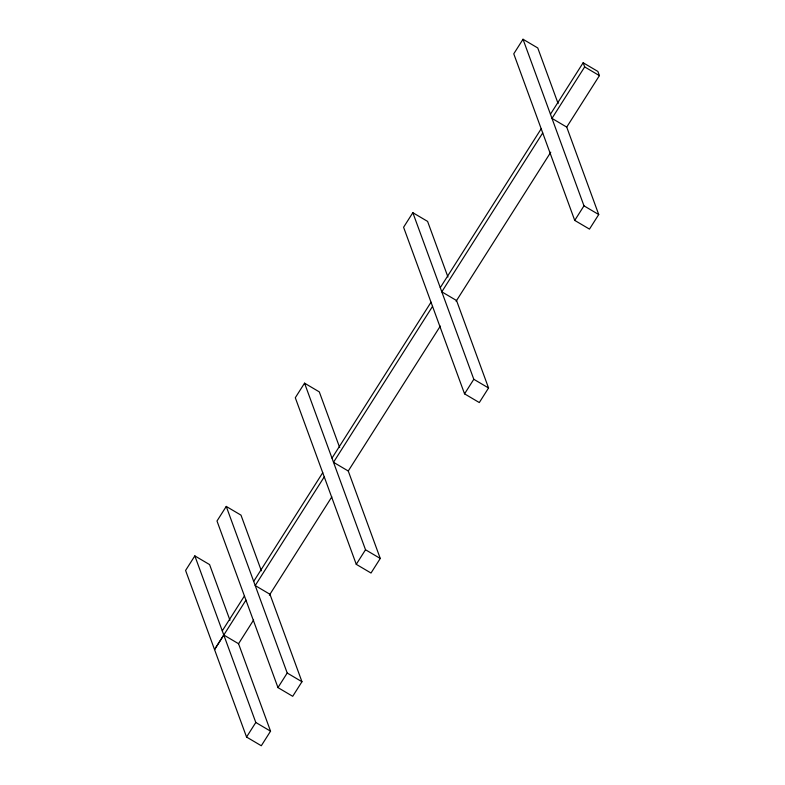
<?xml version="1.0" encoding="UTF-8"?>
<svg xmlns="http://www.w3.org/2000/svg" width="785" height="785" viewBox="0 0 785 785"><rect width="100%" height="100%" fill="white"/><g stroke="black" fill="none" stroke-linecap="round" stroke-linejoin="round"><path stroke-width="1.18" d="M229.956 620.248L209.585 564.592L194.837 555.888L185.584 570.45L246.549 737.036L261.297 745.75L270.55 731.178L238.542 643.72L223.794 635.016L214.54 649.578L245.96 600.133M261.366 570.803L240.995 515.146L226.257 506.433L216.994 521.005L277.959 687.591L292.707 696.305L301.96 681.733L269.952 594.274L255.213 585.561L324.254 476.868M339.67 447.538L319.299 391.882L304.551 383.168L295.297 397.74L356.262 564.327L371.011 573.03L380.264 558.469L348.255 471.01L333.507 462.296L432.545 306.385M447.96 277.056L427.589 221.399L412.841 212.696L403.588 227.257L464.553 393.844L479.301 402.558L488.555 387.986L456.546 300.527L441.798 291.824L542.72 132.95M558.135 103.62L537.764 47.964L523.016 39.25L513.763 53.822L574.728 220.408L589.476 229.112L598.729 214.55L566.721 127.092L551.973 118.378L584.668 66.911L583.147 62.751L550.452 114.218M222.273 630.855L244.429 595.972M253.683 581.4L322.733 472.698M331.986 458.136L431.024 302.225M440.277 287.653L541.199 128.779M238.473 643.837L253.594 620.032M269.373 595.187L331.829 496.866M348.265 470.99L440.316 326.089M456.095 301.254L550.766 152.212M566.544 127.376L599.416 75.625L597.895 71.455L583.147 62.751M246.549 737.036L255.802 722.475L194.837 555.888M277.959 687.591L287.212 673.02L226.257 506.433M356.262 564.327L365.516 549.755L304.551 383.168M464.553 393.844L473.806 379.283L412.841 212.696M574.728 220.408L583.981 205.837L523.016 39.25M584.668 66.911L599.416 75.625M583.981 205.837L598.729 214.55M473.806 379.283L488.555 387.986M365.516 549.755L380.264 558.469M287.212 673.02L301.96 681.733M255.802 722.475L270.55 731.178"/></g></svg>
